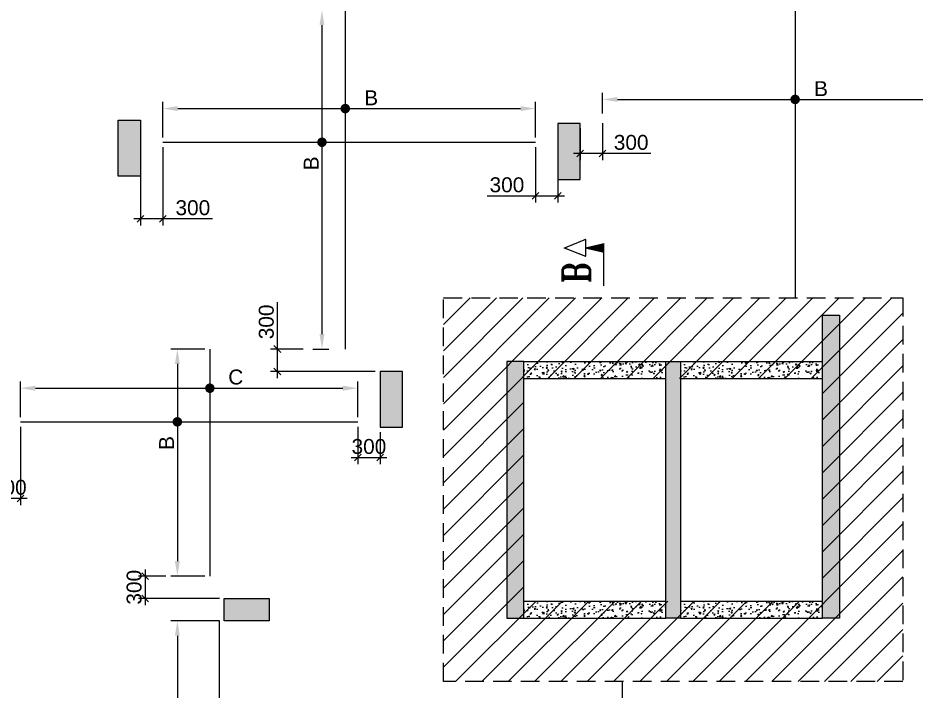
# Model space of a CAD drawing. Header units: millimetres. Extents: x 1123469 to 1752051, y -126924 to 196924.
# Drawn here: x 1570991 to 1583040, y 136712 to 145739 of the extents above; entities that cross this region are included whole.
import ezdxf

# ---------------------------------------------------------------- set-up
doc = ezdxf.new("R2010")
doc.units = ezdxf.units.MM
doc.header["$LTSCALE"] = 500
doc.header["$MEASUREMENT"] = 0
doc.header["$PDMODE"] = 34
doc.linetypes.add('CONTINOUS', pattern=[0])
doc.linetypes.add('DASHED2', pattern=[0.375, 0.25, -0.125])
doc.layers.get('Defpoints').update_dxf_attribs({"lineweight": 0})
for name, color, linetype in [('3BEAM NO', 6, 'Continuous'), ('COL. DIM', 3, 'Continuous'), ('r.c.c. wall', 4, 'Continuous'), ('reinf.', 4, 'Continuous'), ('TEXT-20', 3, 'Continuous'), ('TOWER AREA COLUMN.', 6, 'Continuous')]:
    doc.layers.add(name, color=color, linetype=linetype)
for name, color, linetype, lineweight in [('CUT OUT', 1, 'Continuous', 13), ('dim-M', 1, 'Continuous', 15), ('FOOTING', 1, 'Continuous', 15), ('HATCH', 1, 'Continuous', 5), ('TOWER COL HATCH', 253, 'Continuous', 20)]:
    doc.layers.add(name, color=color, linetype=linetype, lineweight=lineweight)
doc.styles.add('3mm', font='arial.ttf')
doc.styles.add('RT', font='romant.shx', dxfattribs={"height": 8})
doc.dimstyles.new('PARAMVEER', dxfattribs={"dimtxt": 200, "dimasz": 100, "dimexe": 0, "dimexo": 25, "dimgap": 10, "dimtad": 1, "dimdec": 0, "dimrnd": 5, "dimzin": 0, "dimdsep": 46, "dimtxsty": '3mm', "dimblk": 'OBLIQUE', "dimcen": 0.09, "dimdle": 75, "dimclrd": 1, "dimclre": 1, "dimclrt": 3, "dimadec": 0, "dimazin": 0, "dimtfac": 1, "dimtdec": 0, "dimtmove": 1, "dimatfit": 3, "dimfxl": 100, "dimtolj": 1, "dimtzin": 0, "dimlwd": 18, "dimlwe": 5, "dimarcsym": 0})

# ---------------------------------------------------------------- blocks, each defined once
blk = doc.blocks.new('3tgra')
at = {"layer": 'TOWER COL HATCH'}
h = blk.add_hatch(color=253, dxfattribs=at)
h.dxf.hatch_style = 1
h.paths.add_polyline_path([(1374495.631025441, 80596.89666208334), (1374195.631025441, 80596.89666208334), (1374195.631025441, 81346.89666208334), (1374495.631025441, 81346.89666208334)])
h = blk.add_hatch(color=253, dxfattribs=at)
h.dxf.hatch_style = 1
h.paths.add_polyline_path([(1380095.624769447, 80551.73729155067), (1380395.624769447, 80551.73729155067), (1380395.624769447, 81301.73729155067), (1380095.624769447, 81301.73729155067)])
h = blk.add_hatch(color=253, dxfattribs=at)
h.dxf.hatch_style = 1
h.paths.add_polyline_path([(1383875.630595695, 78731.73729202384), (1383875.630595695, 74666.55515519361), (1383645.630595695, 74666.55515519361), (1383645.630595695, 77881.73729155073), (1383645.630595695, 78111.73729155073), (1383645.630595695, 78731.73729202384)])
h = blk.add_hatch(color=253, dxfattribs=at)
h.dxf.hatch_style = 1
h.paths.add_polyline_path([(1379640.630750942, 78111.73729155073), (1379410.630750942, 78111.73729155073), (1379410.630750942, 74666.55515519361), (1379640.630750942, 74666.55515519361), (1379640.630750942, 77881.73729155073)])
h = blk.add_hatch(color=253, dxfattribs=at)
h.dxf.hatch_style = 1
h.paths.add_polyline_path([(1381543.130749644, 78111.73729155073), (1381743.130749644, 78111.73729155073), (1381743.130749644, 77881.73729155073), (1381743.130749644, 74666.55515519361), (1381543.130749644, 74666.55515519361), (1381543.130749644, 77881.73729155073)])
h = blk.add_hatch(color=253, dxfattribs=at)
h.dxf.hatch_style = 1
h.paths.add_polyline_path([(1377710.631017101, 77226.89675944098), (1378010.631017101, 77226.89675944098), (1378010.631017101, 77976.89675944098), (1377710.631017101, 77976.89675944098)])
h = blk.add_hatch(color=253, dxfattribs=at)
h.dxf.hatch_style = 1
h.paths.add_polyline_path([(1375620.320550245, 74631.8028312315), (1375620.320550245, 74931.8028312315), (1376220.320550245, 74931.8028312315), (1376220.320550245, 74631.8028312315)])
at = {"layer": 'TOWER AREA COLUMN.', "color": 4}
for points in [[(1374495.631025441, 80596.89666208334), (1374195.631025441, 80596.89666208334), (1374195.631025441, 81346.89666208334), (1374495.631025441, 81346.89666208334)], [(1380095.624769447, 80551.73729155067), (1380395.624769447, 80551.73729155067), (1380395.624769447, 81301.73729155067), (1380095.624769447, 81301.73729155067)], [(1377710.631017101, 77226.89675944098), (1378010.631017101, 77226.89675944098), (1378010.631017101, 77976.89675944098), (1377710.631017101, 77976.89675944098)], [(1375620.320550245, 74631.8028312315), (1375620.320550245, 74931.8028312315), (1376220.320550245, 74931.8028312315), (1376220.320550245, 74631.8028312315)]]:
    blk.add_lwpolyline(points, close=True, dxfattribs=at)
for points in [[(1383875.630595695, 78731.73729202384), (1383875.630595695, 74666.55515519361), (1383645.630595695, 74666.55515519361), (1383645.630595695, 77881.73729155073), (1383645.630595695, 77881.73729155073), (1383645.630595695, 78111.73729155073), (1383645.630595695, 78111.73729155073), (1383645.630595695, 78731.73729202384), (1383875.630595695, 78731.73729202384)], [(1379640.630750942, 78111.73729155073), (1379410.630750942, 78111.73729155073), (1379410.630750942, 74666.55515519361), (1379640.630750942, 74666.55515519361), (1379640.630750942, 77881.73729155073), (1379640.630750942, 77881.73729155073), (1379640.630750942, 78111.73729155073)], [(1381543.130749644, 78111.73729155073), (1381743.130749644, 78111.73729155073), (1381743.130749644, 77881.73729155073), (1381743.130749644, 77881.73729155073), (1381743.130749644, 74666.55515519361), (1381543.130749644, 74666.55515519361), (1381543.130749644, 77881.73729155073), (1381543.130749644, 77881.73729155073), (1381543.130749644, 78111.73729155073)]]:
    blk.add_lwpolyline(points, dxfattribs=at)
blk = doc.blocks.new('_Oblique')
at = {"color": 0, "linetype": 'ByBlock', "lineweight": -2}
blk.add_line((-0.5, -0.5), (0.5, 0.5), dxfattribs=at)
blk = doc.blocks.new('*D612')
at = {"layer": 'COL. DIM', "color": 1, "linetype": 'CONTINOUS', "lineweight": 5, "ltscale": 10, "transparency": 16777216}
for p, q in [((1578534.9458494, 144259.2285490473), (1578534.9458494, 143832.3277372914)), ((1578834.9458494, 144328.4931180957), (1578834.9458494, 143832.3277372914))]:
    blk.add_line(p, q, dxfattribs=at)
at = {"layer": 'COL. DIM', "color": 1, "lineweight": 18, "ltscale": 10, "transparency": 16777216}
for p, q in [((1578924.9458494, 143922.3277372914), (1578444.9458494, 143922.3277372914)), ((1579483.698425009, 143922.3277372914), (1578834.9458494, 143922.3277372914))]:
    blk.add_line(p, q, dxfattribs=at)
at = {"layer": 'Defpoints', "color": 0, "ltscale": 10, "transparency": 16777216}
for p in [(1578834.9458494, 144393.4931180957), (1578534.9458494, 144324.2285490473), (1578534.9458494, 143922.3277372914)]:
    blk.add_point(p, dxfattribs=at)
at = {"layer": 'COL. DIM', "color": 1, "lineweight": 18, "ltscale": 10, "transparency": 16777216, "xscale": 90, "yscale": 90, "zscale": 90, "rotation": 180}
blk.add_blockref('_Oblique', (1578534.9458494, 143922.3277372914), dxfattribs=at)
at = {"layer": 'COL. DIM', "color": 1, "lineweight": 18, "ltscale": 10, "transparency": 16777216, "xscale": 90, "yscale": 90, "zscale": 90}
blk.add_blockref('_Oblique', (1578834.9458494, 143922.3277372914), dxfattribs=at)
at = {"layer": 'COL. DIM', "color": 3, "ltscale": 10, "transparency": 16777216, "insert": (1579218.166364981, 144069.5105476597), "char_height": 200, "attachment_point": 5, "style": '3mm'}
blk.add_mtext('\\A1;300', dxfattribs=at)
blk = doc.blocks.new('*D615')
at = {"layer": 'COL. DIM', "color": 1, "linetype": 'CONTINOUS', "lineweight": 5, "ltscale": 10, "transparency": 16777216}
for p, q in [((1572934.952105394, 144007.6434281431), (1572934.952105394, 142956.2473880569)), ((1572634.952105394, 143690.3110296032), (1572634.952105394, 142956.2473880569))]:
    blk.add_line(p, q, dxfattribs=at)
at = {"layer": 'COL. DIM', "color": 1, "lineweight": 18, "ltscale": 10, "transparency": 16777216}
for p, q in [((1573024.952105394, 143046.2473880569), (1572544.952105394, 143046.2473880569)), ((1573603.281912768, 143046.2473880569), (1572934.952105394, 143046.2473880569))]:
    blk.add_line(p, q, dxfattribs=at)
at = {"layer": 'Defpoints', "color": 0, "ltscale": 10, "transparency": 16777216}
for p in [(1572934.952105394, 144072.6434281431), (1572634.952105394, 143755.3110296032), (1572634.952105394, 143046.2473880569)]:
    blk.add_point(p, dxfattribs=at)
at = {"layer": 'COL. DIM', "color": 1, "lineweight": 18, "ltscale": 10, "transparency": 16777216, "xscale": 90, "yscale": 90, "zscale": 90, "rotation": 180}
blk.add_blockref('_Oblique', (1572634.952105394, 143046.2473880569), dxfattribs=at)
at = {"layer": 'COL. DIM', "color": 1, "lineweight": 18, "ltscale": 10, "transparency": 16777216, "xscale": 90, "yscale": 90, "zscale": 90}
blk.add_blockref('_Oblique', (1572934.952105394, 143046.2473880569), dxfattribs=at)
at = {"layer": 'COL. DIM', "color": 3, "ltscale": 10, "transparency": 16777216, "insert": (1573337.74985274, 143193.4301984252), "char_height": 200, "attachment_point": 5, "style": '3mm'}
blk.add_mtext('\\A1;300', dxfattribs=at)
blk = doc.blocks.new('*D616')
at = {"layer": 'COL. DIM', "color": 1, "linetype": 'CONTINOUS', "lineweight": 5, "ltscale": 10, "transparency": 16777216}
for p, q in [((1575317.555816213, 145844.387919084), (1574980.159528416, 145844.387919084)), ((1574948.799549791, 141299.3880169376), (1575160.159528416, 141299.3880169376))]:
    blk.add_line(p, q, dxfattribs=at)
at = {"layer": 'COL. DIM', "color": 1, "lineweight": 18, "ltscale": 10, "transparency": 16777216}
blk.add_line((1575070.159528416, 145644.387919084), (1575070.159528416, 141499.3880169376), dxfattribs=at)
at = {"layer": 'COL. DIM', "color": 1, "ltscale": 10, "transparency": 16777216}
for points in [[(1575036.826195082, 145644.387919084), (1575103.492861749, 145644.387919084), (1575070.159528416, 145844.387919084)], [(1575036.826195082, 141499.3880169376), (1575103.492861749, 141499.3880169376), (1575070.159528416, 141299.3880169376)]]:
    blk.add_solid(points, dxfattribs=at)
at = {"layer": 'Defpoints', "color": 0, "ltscale": 10, "transparency": 16777216}
for p in [(1575382.555816213, 145844.387919084), (1574883.799549791, 141299.3880169376), (1575070.159528416, 141299.3880169376)]:
    blk.add_point(p, dxfattribs=at)
at = {"layer": 'COL. DIM', "color": 3, "ltscale": 10, "transparency": 16777216, "insert": (1574925.159528393, 143789.7900742958), "char_height": 200, "attachment_point": 5, "rotation": 90, "style": '3mm'}
blk.add_mtext('\\A1;B', dxfattribs=at)
blk = doc.blocks.new('*D614')
at = {"layer": 'COL. DIM', "color": 1, "linetype": 'CONTINOUS', "lineweight": 5, "ltscale": 10, "transparency": 16777216}
for p, q in [((1577934.9458494, 144007.6434281431), (1577934.9458494, 143263.4102178473)), ((1578234.9458494, 143690.3110296032), (1578234.9458494, 143263.4102178473))]:
    blk.add_line(p, q, dxfattribs=at)
at = {"layer": 'COL. DIM', "color": 1, "lineweight": 18, "ltscale": 10, "transparency": 16777216}
for p, q in [((1577286.037379011, 143353.4102178473), (1577934.9458494, 143353.4102178473)), ((1577844.9458494, 143353.4102178473), (1578324.9458494, 143353.4102178473))]:
    blk.add_line(p, q, dxfattribs=at)
at = {"layer": 'Defpoints', "color": 0, "ltscale": 10, "transparency": 16777216}
for p in [(1577934.9458494, 144072.6434281431), (1578234.9458494, 143755.3110296032), (1578234.9458494, 143353.4102178473)]:
    blk.add_point(p, dxfattribs=at)
at = {"layer": 'COL. DIM', "color": 1, "lineweight": 18, "ltscale": 10, "transparency": 16777216, "xscale": 90, "yscale": 90, "zscale": 90, "rotation": 180}
blk.add_blockref('_Oblique', (1577934.9458494, 143353.4102178473), dxfattribs=at)
at = {"layer": 'COL. DIM', "color": 1, "lineweight": 18, "ltscale": 10, "transparency": 16777216, "xscale": 90, "yscale": 90, "zscale": 90}
blk.add_blockref('_Oblique', (1578234.9458494, 143353.4102178473), dxfattribs=at)
at = {"layer": 'COL. DIM', "color": 3, "ltscale": 10, "transparency": 16777216, "insert": (1577551.569439039, 143500.5930282156), "char_height": 200, "attachment_point": 5, "style": '3mm'}
blk.add_mtext('\\A1;300', dxfattribs=at)
blk = doc.blocks.new('*D617')
at = {"layer": 'COL. DIM', "color": 1, "lineweight": 18, "ltscale": 10, "transparency": 16777216}
for p, q in [((1574470.960775661, 141928.6532918488), (1574470.960775661, 141299.3880169376)), ((1574470.960775661, 141389.3880169376), (1574470.960775661, 140909.3880169377))]:
    blk.add_line(p, q, dxfattribs=at)
at = {"layer": 'COL. DIM', "color": 1, "linetype": 'CONTINOUS', "lineweight": 5, "ltscale": 10, "transparency": 16777216}
for p, q in [((1574818.799549791, 141299.3880169376), (1574380.960775661, 141299.3880169376)), ((1575784.952097055, 140999.3880169377), (1574380.960775661, 140999.3880169377))]:
    blk.add_line(p, q, dxfattribs=at)
at = {"layer": 'Defpoints', "color": 0, "ltscale": 10, "transparency": 16777216}
for p in [(1574883.799549791, 141299.3880169376), (1574470.960775661, 140999.3880169377), (1575849.952097055, 140999.3880169377)]:
    blk.add_point(p, dxfattribs=at)
at = {"layer": 'COL. DIM', "color": 1, "lineweight": 18, "ltscale": 10, "transparency": 16777216, "xscale": 90, "yscale": 90, "zscale": 90}
for p, rotation in [((1574470.960775661, 141299.3880169376), 90), ((1574470.960775661, 140999.3880169377), 270)]:
    blk.add_blockref('_Oblique', p, dxfattribs=dict(at, rotation=rotation))
at = {"layer": 'COL. DIM', "color": 3, "ltscale": 10, "transparency": 16777216, "insert": (1574323.777965292, 141663.121231821), "char_height": 200, "attachment_point": 5, "rotation": 90, "style": '3mm'}
blk.add_mtext('\\A1;300', dxfattribs=at)
blk = doc.blocks.new('*D628')
at = {"layer": 'COL. DIM', "color": 1, "linetype": 'CONTINOUS', "lineweight": 5, "ltscale": 10, "transparency": 16777216}
for p, q in [((1571024.870711222, 140257.6433268342), (1571024.870711222, 139206.247286748)), ((1570724.870711222, 139940.3109282943), (1570724.870711222, 139206.247286748))]:
    blk.add_line(p, q, dxfattribs=at)
at = {"layer": 'COL. DIM', "color": 1, "lineweight": 18, "ltscale": 10, "transparency": 16777216}
blk.add_line((1571114.870711222, 139296.247286748), (1570634.870711222, 139296.247286748), dxfattribs=at)
at = {"layer": 'Defpoints', "color": 0, "ltscale": 10, "transparency": 16777216}
for p in [(1571024.870711222, 140322.6433268342), (1570724.870711222, 140005.3109282943), (1570724.870711222, 139296.247286748)]:
    blk.add_point(p, dxfattribs=at)
at = {"layer": 'COL. DIM', "color": 1, "lineweight": 18, "ltscale": 10, "transparency": 16777216, "xscale": 90, "yscale": 90, "zscale": 90, "rotation": 180}
blk.add_blockref('_Oblique', (1570724.870711222, 139296.247286748), dxfattribs=at)
at = {"layer": 'COL. DIM', "color": 1, "lineweight": 18, "ltscale": 10, "transparency": 16777216, "xscale": 90, "yscale": 90, "zscale": 90}
blk.add_blockref('_Oblique', (1571024.870711222, 139296.247286748), dxfattribs=at)
at = {"layer": 'COL. DIM', "color": 3, "ltscale": 10, "transparency": 16777216, "insert": (1570874.870711222, 139443.4300971163), "char_height": 200, "attachment_point": 5, "style": '3mm'}
blk.add_mtext('\\A1;300', dxfattribs=at)
blk = doc.blocks.new('*D629')
at = {"layer": 'COL. DIM', "color": 1, "linetype": 'CONTINOUS', "lineweight": 5, "ltscale": 10, "transparency": 16777216}
for p, q in [((1573500.617359807, 141299.3880169375), (1573040.078134247, 141299.3880169375)), ((1573500.617359807, 138254.2940887282), (1573040.078134247, 138254.2940887282))]:
    blk.add_line(p, q, dxfattribs=at)
at = {"layer": 'COL. DIM', "color": 1, "lineweight": 18, "ltscale": 10, "transparency": 16777216}
blk.add_line((1573130.078134247, 141099.3880169375), (1573130.078134247, 138454.2940887282), dxfattribs=at)
at = {"layer": 'COL. DIM', "color": 1, "ltscale": 10, "transparency": 16777216}
for points in [[(1573096.744800913, 141099.3880169375), (1573163.41146758, 141099.3880169375), (1573130.078134247, 141299.3880169375)], [(1573096.744800913, 138454.2940887282), (1573163.41146758, 138454.2940887282), (1573130.078134247, 138254.2940887282)]]:
    blk.add_solid(points, dxfattribs=at)
at = {"layer": 'Defpoints', "color": 0, "ltscale": 10, "transparency": 16777216}
for p in [(1573565.617359807, 141299.3880169375), (1573130.078134247, 138254.2940887282), (1573565.617359807, 138254.2940887282)]:
    blk.add_point(p, dxfattribs=at)
at = {"layer": 'COL. DIM', "color": 3, "ltscale": 10, "transparency": 16777216, "insert": (1572985.078134221, 140039.7899729869), "char_height": 200, "attachment_point": 5, "rotation": 90, "style": '3mm'}
blk.add_mtext('\\A1;B', dxfattribs=at)
blk = doc.blocks.new('*D630')
at = {"layer": 'COL. DIM', "color": 1, "linetype": 'CONTINOUS', "lineweight": 5, "ltscale": 10, "transparency": 16777216}
for p, q in [((1575549.952097054, 140257.6433268342), (1575549.952097054, 139753.9634099688)), ((1575849.952097054, 140184.3880169376), (1575849.952097054, 139753.9634099688))]:
    blk.add_line(p, q, dxfattribs=at)
at = {"layer": 'COL. DIM', "color": 1, "lineweight": 18, "ltscale": 10, "transparency": 16777216}
blk.add_line((1575459.952097054, 139843.9634099688), (1575939.952097054, 139843.9634099688), dxfattribs=at)
at = {"layer": 'Defpoints', "color": 0, "ltscale": 10, "transparency": 16777216}
for p in [(1575549.952097054, 140322.6433268342), (1575849.952097054, 140249.3880169376), (1575849.952097054, 139843.9634099688)]:
    blk.add_point(p, dxfattribs=at)
at = {"layer": 'COL. DIM', "color": 1, "lineweight": 18, "ltscale": 10, "transparency": 16777216, "xscale": 90, "yscale": 90, "zscale": 90, "rotation": 180}
blk.add_blockref('_Oblique', (1575549.952097054, 139843.9634099688), dxfattribs=at)
at = {"layer": 'COL. DIM', "color": 1, "lineweight": 18, "ltscale": 10, "transparency": 16777216, "xscale": 90, "yscale": 90, "zscale": 90}
blk.add_blockref('_Oblique', (1575849.952097054, 139843.9634099688), dxfattribs=at)
at = {"layer": 'COL. DIM', "color": 3, "ltscale": 10, "transparency": 16777216, "insert": (1575699.952097054, 139991.1462203372), "char_height": 200, "attachment_point": 5, "style": '3mm'}
blk.add_mtext('\\A1;300', dxfattribs=at)
blk = doc.blocks.new('*D631')
at = {"layer": 'COL. DIM', "color": 1, "lineweight": 18, "ltscale": 10, "transparency": 16777216}
blk.add_line((1572697.606895014, 138344.2940887283), (1572697.606895014, 137864.2940887282), dxfattribs=at)
at = {"layer": 'COL. DIM', "color": 1, "linetype": 'CONTINOUS', "lineweight": 5, "ltscale": 10, "transparency": 16777216}
for p, q in [((1572975.078134243, 138254.2940887283), (1572607.606895014, 138254.2940887283)), ((1573694.641630199, 137954.2940887282), (1572607.606895014, 137954.2940887282))]:
    blk.add_line(p, q, dxfattribs=at)
at = {"layer": 'Defpoints', "color": 0, "ltscale": 10, "transparency": 16777216}
for p in [(1573040.078134243, 138254.2940887283), (1572697.606895014, 137954.2940887282), (1573759.641630199, 137954.2940887282)]:
    blk.add_point(p, dxfattribs=at)
at = {"layer": 'COL. DIM', "color": 1, "lineweight": 18, "ltscale": 10, "transparency": 16777216, "xscale": 90, "yscale": 90, "zscale": 90}
for p, rotation in [((1572697.606895014, 138254.2940887283), 90), ((1572697.606895014, 137954.2940887282), 270)]:
    blk.add_blockref('_Oblique', p, dxfattribs=dict(at, rotation=rotation))
at = {"layer": 'COL. DIM', "color": 3, "ltscale": 10, "transparency": 16777216, "insert": (1572550.424084643, 138104.2940887282), "char_height": 200, "attachment_point": 5, "rotation": 90, "style": '3mm'}
blk.add_mtext('\\A1;300', dxfattribs=at)
blk = doc.blocks.new('*D643')
at = {"layer": 'COL. DIM', "color": 1, "linetype": 'CONTINOUS', "lineweight": 5, "ltscale": 10, "transparency": 16777216}
for p, q in [((1573694.641630199, 137654.2940887282), (1573040.078134181, 137654.2940887282)), ((1574601.572656839, 133739.2510732774), (1573040.078134181, 133739.2510732774))]:
    blk.add_line(p, q, dxfattribs=at)
at = {"layer": 'COL. DIM', "color": 1, "lineweight": 18, "ltscale": 10, "transparency": 16777216}
blk.add_line((1573130.078134181, 137454.2940887282), (1573130.078134181, 133939.2510732774), dxfattribs=at)
at = {"layer": 'COL. DIM', "color": 1, "ltscale": 10, "transparency": 16777216}
for points in [[(1573096.744800847, 137454.2940887282), (1573163.411467514, 137454.2940887282), (1573130.078134181, 137654.2940887282)], [(1573096.744800847, 133939.2510732774), (1573163.411467514, 133939.2510732774), (1573130.078134181, 133739.2510732774)]]:
    blk.add_solid(points, dxfattribs=at)
at = {"layer": 'Defpoints', "color": 0, "ltscale": 10, "transparency": 16777216}
for p in [(1573759.641630199, 137654.2940887282), (1573130.078134181, 133739.2510732774), (1574666.572656839, 133739.2510732774)]:
    blk.add_point(p, dxfattribs=at)
at = {"layer": 'COL. DIM', "color": 3, "ltscale": 10, "transparency": 16777216, "insert": (1572985.078134154, 135398.7302032021), "char_height": 200, "attachment_point": 5, "rotation": 90, "style": '3mm'}
blk.add_mtext('\\A1;B', dxfattribs=at)
blk = doc.blocks.new('*D670')
at = {"layer": 'COL. DIM', "color": 1, "linetype": 'CONTINOUS', "lineweight": 5, "ltscale": 10, "transparency": 16777216}
for p, q in [((1578834.9458494, 144458.4931180957), (1578834.9458494, 144736.5344760313)), ((1583864.952104758, 144458.4931180957), (1583864.952104758, 144736.5344760313))]:
    blk.add_line(p, q, dxfattribs=at)
at = {"layer": 'COL. DIM', "color": 1, "lineweight": 18, "ltscale": 10, "transparency": 16777216}
blk.add_line((1579034.9458494, 144646.5344760313), (1583664.952104758, 144646.5344760313), dxfattribs=at)
at = {"layer": 'COL. DIM', "color": 1, "ltscale": 10, "transparency": 16777216}
for points in [[(1579034.9458494, 144679.8678093646), (1579034.9458494, 144613.2011426979), (1578834.9458494, 144646.5344760313)], [(1583664.952104758, 144679.8678093646), (1583664.952104758, 144613.2011426979), (1583864.952104758, 144646.5344760313)]]:
    blk.add_solid(points, dxfattribs=at)
at = {"layer": 'Defpoints', "color": 0, "ltscale": 10, "transparency": 16777216}
for p in [(1583864.952104758, 144646.5344760313), (1578834.9458494, 144393.4931180957), (1583864.952104758, 144393.4931180957)]:
    blk.add_point(p, dxfattribs=at)
at = {"layer": 'COL. DIM', "color": 3, "ltscale": 10, "transparency": 16777216, "insert": (1581765.795017369, 144791.5344760313), "char_height": 200, "width": 21.47949955365168, "attachment_point": 5, "style": '3mm'}
blk.add_mtext('\\A1;B', dxfattribs=at)
blk = doc.blocks.new('*D671')
at = {"layer": 'COL. DIM', "color": 1, "linetype": 'CONTINOUS', "lineweight": 5, "ltscale": 10, "transparency": 16777216}
for p, q in [((1572934.952105394, 144137.6434281431), (1572934.952105394, 144613.9679992149)), ((1577934.9458494, 144137.6434281431), (1577934.9458494, 144613.9679992149))]:
    blk.add_line(p, q, dxfattribs=at)
at = {"layer": 'COL. DIM', "color": 1, "lineweight": 18, "ltscale": 10, "transparency": 16777216}
blk.add_line((1573134.952105394, 144523.9679992149), (1577734.9458494, 144523.9679992149), dxfattribs=at)
at = {"layer": 'COL. DIM', "color": 1, "ltscale": 10, "transparency": 16777216}
for points in [[(1573134.952105394, 144557.3013325483), (1573134.952105394, 144490.6346658816), (1572934.952105394, 144523.9679992149)], [(1577734.9458494, 144557.3013325483), (1577734.9458494, 144490.6346658816), (1577934.9458494, 144523.9679992149)]]:
    blk.add_solid(points, dxfattribs=at)
at = {"layer": 'Defpoints', "color": 0, "ltscale": 10, "transparency": 16777216}
for p in [(1577934.9458494, 144523.9679992149), (1572934.952105394, 144072.6434281431), (1577934.9458494, 144072.6434281431)]:
    blk.add_point(p, dxfattribs=at)
at = {"layer": 'COL. DIM', "color": 3, "ltscale": 10, "transparency": 16777216, "insert": (1575730.749660544, 144668.9679992149), "char_height": 200, "width": 21.47949955365168, "attachment_point": 5, "style": '3mm'}
blk.add_mtext('\\A1;B', dxfattribs=at)
blk = doc.blocks.new('*D672')
at = {"layer": 'COL. DIM', "color": 1, "linetype": 'CONTINOUS', "lineweight": 5, "ltscale": 10, "transparency": 16777216}
for p, q in [((1571024.870711222, 140387.6433268342), (1571024.870711222, 140863.967897906)), ((1575549.952097054, 140387.6433268342), (1575549.952097054, 140863.967897906))]:
    blk.add_line(p, q, dxfattribs=at)
at = {"layer": 'COL. DIM', "color": 1, "lineweight": 18, "ltscale": 10, "transparency": 16777216}
blk.add_line((1571224.870711222, 140773.967897906), (1575349.952097054, 140773.967897906), dxfattribs=at)
at = {"layer": 'COL. DIM', "color": 1, "ltscale": 10, "transparency": 16777216}
for points in [[(1571224.870711222, 140807.3012312394), (1571224.870711222, 140740.6345645727), (1571024.870711222, 140773.967897906)], [(1575349.952097054, 140807.3012312394), (1575349.952097054, 140740.6345645727), (1575549.952097054, 140773.967897906)]]:
    blk.add_solid(points, dxfattribs=at)
at = {"layer": 'Defpoints', "color": 0, "ltscale": 10, "transparency": 16777216}
for p in [(1575549.952097054, 140773.967897906), (1571024.870711222, 140322.6433268342), (1575549.952097054, 140322.6433268342)]:
    blk.add_point(p, dxfattribs=at)
at = {"layer": 'COL. DIM', "color": 3, "ltscale": 10, "transparency": 16777216, "insert": (1573913.811204139, 140922.3785391066), "char_height": 200, "width": 21.47949955365168, "attachment_point": 5, "style": '3mm'}
blk.add_mtext('\\A1;C', dxfattribs=at)

msp = doc.modelspace()

# ---------------------------------------------------------------- hatches: boundary and pattern name
at = {"layer": 'HATCH', "ltscale": 10}
h = msp.add_hatch(dxfattribs=at)
h.set_pattern_fill('ANSI31', color=251, scale=2000)
h.set_pattern_definition([(45, (0, 0), (-176.7766952966369, 176.7766952966369), [])])
h.paths.add_polyline_path([(1577779.951830894, 140904.2285490473), (1581784.951675648, 140904.2285490473), (1581784.951675648, 137919.0464126903), (1577779.951830894, 137919.0464126903)])
h.paths.add_polyline_path([(1576699.951830894, 141984.2285490474), (1582864.951675648, 141984.2285490474), (1582864.951675648, 136839.0464126903), (1576699.951830894, 136839.0464126903)])
at = {"layer": 'r.c.c. wall', "ltscale": 10}
h = msp.add_hatch(dxfattribs=at)
h.set_pattern_fill('AR-CONC', color=1, scale=25)
h.set_pattern_definition([(49.99999999999999, (-3712328.774714475, -4159489.490215819), (179.3150456501884, -15.68803374564878), [18.75, -206.25]), (355, (-3712328.774714475, -4159489.490215819), (-34.68783340325, 188.048033425003), [15, -165]), (100.45144446, (-3712313.831794225, -4159490.797551819), (144.627211681778, 172.3599977421574), [15.93504799999998, -175.2855279999997]), (46.18420000000001, (-3712328.774714475, -4159439.490215819), (266.8103326678931, -41.37982019826914), [28.125, -309.375]), (96.63563549, (-3712306.540528225, -4159442.938542569), (233.6654864185571, 243.5296501936376), [23.9025855, -262.92844]), (351.1841639899999, (-3712328.774714475, -4159439.490215819), (233.6654862636933, 243.5296500674975), [22.5, -247.50000025]), (21, (-3712303.774714475, -4159451.990215819), (149.2267630296154, -100.6547226663347), [18.75, -206.25]), (326.0000000000001, (-3712303.774714475, -4159451.990215819), (60.82883298039543, 181.2875112617133), [15, -165]), (71.45144474, (-3712291.339150975, -4159460.378109319), (210.0555941824928, 80.63278820158845), [15.9350475, -175.285528]), (37.50000000000001, (-3712328.774714475, -4159489.490215819), (3.039963829322667, 83.22346345782788), [0, -163, 0, -167.5, 0, -165.625]), (7.499999999999999, (-3712328.774714475, -4159489.490215819), (65.76738436053715, 98.60292797059006), [0, -95.5, 0, -159.25, 0, -63.125]), (327.5, (-3712384.524714475, -4159489.490215819), (133.4556090431022, -5.638717933594939), [0, -62.5, 0, -195, 0, -258.75]), (317.5, (-3712409.524714475, -4159489.490215819), (145.7965423355966, 25.02624558307943), [0, -81.25, 0, -129.5, 0, -183.75])])
h.paths.add_polyline_path([(1579680.103349487, 141134.2649386935), (1577779.951830894, 141134.2285483917), (1577779.951830894, 140904.2285483917), (1579680.103349487, 140904.1995950565)])
h = msp.add_hatch(dxfattribs=at)
h.set_pattern_fill('AR-CONC', color=1, scale=25)
h.set_pattern_definition([(49.99999999999999, (-3710226.274715773, -4159489.490215819), (179.3150456501884, -15.68803374564878), [18.75, -206.25]), (355, (-3710226.274715773, -4159489.490215819), (-34.68783340325, 188.048033425003), [15, -165]), (100.45144446, (-3710211.331795523, -4159490.797551819), (144.627211681778, 172.3599977421574), [15.93504799999998, -175.2855279999996]), (46.18420000000001, (-3710226.274715773, -4159439.490215819), (266.8103326678931, -41.37982019826914), [28.125, -309.375]), (96.63563549, (-3710204.040529523, -4159442.938542569), (233.6654864185571, 243.5296501936376), [23.9025855, -262.92844]), (351.1841639899999, (-3710226.274715773, -4159439.490215819), (233.6654862636933, 243.5296500674975), [22.5, -247.50000025]), (21, (-3710201.274715773, -4159451.990215819), (149.2267630296154, -100.6547226663347), [18.75, -206.25]), (326.0000000000001, (-3710201.274715773, -4159451.990215819), (60.82883298039543, 181.2875112617133), [15, -165]), (71.45144474, (-3710188.839152273, -4159460.378109319), (210.0555941824928, 80.63278820158845), [15.9350475, -175.285528]), (37.50000000000001, (-3710226.274715773, -4159489.490215819), (3.039963829322667, 83.22346345782788), [0, -163, 0, -167.5, 0, -165.625]), (7.499999999999999, (-3710226.274715773, -4159489.490215819), (65.76738436053715, 98.60292797059006), [0, -95.5, 0, -159.25, 0, -63.125]), (327.5, (-3710282.024715773, -4159489.490215819), (133.4556090431022, -5.638717933594939), [0, -62.5, 0, -195, 0, -258.75]), (317.5, (-3710307.024715773, -4159489.490215819), (145.7965423355966, 25.02624558307943), [0, -81.25, 0, -129.5, 0, -183.75])])
h.paths.add_polyline_path([(1581782.603348189, 141134.2649386935), (1579882.451829596, 141134.2285483917), (1579882.451829596, 140904.2285483917), (1581782.603348189, 140904.1995950565)])
h = msp.add_hatch(dxfattribs=at)
h.set_pattern_fill('AR-CONC', color=1, scale=25)
h.set_pattern_definition([(49.99999999999999, (-3712328.774714475, -4162704.672352177), (179.3150456501884, -15.68803374564878), [18.75, -206.25]), (355, (-3712328.774714475, -4162704.672352177), (-34.68783340325, 188.048033425003), [15, -165]), (100.45144446, (-3712313.831794225, -4162705.979688176), (144.627211681778, 172.3599977421574), [15.93504799999998, -175.2855279999996]), (46.18420000000001, (-3712328.774714475, -4162654.672352177), (266.8103326678931, -41.37982019826914), [28.125, -309.375]), (96.63563549, (-3712306.540528225, -4162658.120678926), (233.6654864185571, 243.5296501936376), [23.9025855, -262.92844]), (351.1841639899999, (-3712328.774714475, -4162654.672352177), (233.6654862636933, 243.5296500674975), [22.5, -247.50000025]), (21, (-3712303.774714475, -4162667.172352177), (149.2267630296154, -100.6547226663347), [18.75, -206.25]), (326.0000000000001, (-3712303.774714475, -4162667.172352177), (60.82883298039543, 181.2875112617133), [15, -165]), (71.45144474, (-3712291.339150975, -4162675.560245676), (210.0555941824928, 80.63278820158845), [15.9350475, -175.285528]), (37.50000000000001, (-3712328.774714475, -4162704.672352177), (3.039963829322667, 83.22346345782788), [0, -163, 0, -167.5, 0, -165.625]), (7.499999999999999, (-3712328.774714475, -4162704.672352177), (65.76738436053715, 98.60292797059006), [0, -95.5, 0, -159.25, 0, -63.125]), (327.5, (-3712384.524714475, -4162704.672352177), (133.4556090431022, -5.638717933594939), [0, -62.5, 0, -195, 0, -258.75]), (317.5, (-3712409.524714475, -4162704.672352177), (145.7965423355966, 25.02624558307943), [0, -81.25, 0, -129.5, 0, -183.75])])
h.paths.add_polyline_path([(1579680.103349487, 137919.0828023364), (1577779.951830894, 137919.0464120346), (1577779.951830894, 137689.0464120346), (1579680.103349487, 137689.0174586994)])
h = msp.add_hatch(dxfattribs=at)
h.set_pattern_fill('AR-CONC', color=1, scale=25)
h.set_pattern_definition([(49.99999999999999, (-3710226.274715773, -4162704.672352177), (179.3150456501884, -15.68803374564878), [18.75, -206.25]), (355, (-3710226.274715773, -4162704.672352177), (-34.68783340325, 188.048033425003), [15, -165]), (100.45144446, (-3710211.331795523, -4162705.979688176), (144.627211681778, 172.3599977421574), [15.93504799999997, -175.2855279999996]), (46.18420000000001, (-3710226.274715773, -4162654.672352177), (266.8103326678931, -41.37982019826914), [28.125, -309.375]), (96.63563549, (-3710204.040529523, -4162658.120678926), (233.6654864185571, 243.5296501936376), [23.9025855, -262.92844]), (351.1841639899999, (-3710226.274715773, -4162654.672352177), (233.6654862636933, 243.5296500674975), [22.5, -247.50000025]), (21, (-3710201.274715773, -4162667.172352177), (149.2267630296154, -100.6547226663347), [18.75, -206.25]), (326.0000000000001, (-3710201.274715773, -4162667.172352177), (60.82883298039543, 181.2875112617133), [15, -165]), (71.45144474, (-3710188.839152273, -4162675.560245676), (210.0555941824928, 80.63278820158845), [15.9350475, -175.285528]), (37.50000000000001, (-3710226.274715773, -4162704.672352177), (3.039963829322667, 83.22346345782788), [0, -163, 0, -167.5, 0, -165.625]), (7.499999999999999, (-3710226.274715773, -4162704.672352177), (65.76738436053715, 98.60292797059006), [0, -95.5, 0, -159.25, 0, -63.125]), (327.5, (-3710282.024715773, -4162704.672352177), (133.4556090431022, -5.638717933594939), [0, -62.5, 0, -195, 0, -258.75]), (317.5, (-3710307.024715773, -4162704.672352177), (145.7965423355966, 25.02624558307943), [0, -81.25, 0, -129.5, 0, -183.75])])
h.paths.add_polyline_path([(1581782.603348189, 137919.0828023364), (1579882.451829596, 137919.0464120346), (1579882.451829596, 137689.0464120346), (1581782.603348189, 137689.0174586994)])

# ---------------------------------------------------------------- linework, layer by layer
at = {"layer": '3BEAM NO', "color": 4}
msp.add_line((1578606.372327306, 142769.8962102563, -7.851765953677085e-07), (1578606.372327306, 142542.5437439962, -7.843609217412887e-07), dxfattribs=at)
at = {"layer": '3BEAM NO', "color": 4, "extrusion": (-3.227238060428332e-09, -4.963612873298862e-18, 1), "const_width": 15.97339125}
for points, elevation in [([(1578606.372327301, 142769.8962102497), (1578606.372327301, 142542.5437439897), (1578324.124440777, 142654.041987072), (1578606.372327301, 142769.8962102497)], -0.005095323744523653), ([(1578606.372327304, 142654.0419871213), (1578848.796036009, 142654.0419871167), (1578848.79603601, 142143.5267560754)], -0.005095320926934406)]:
    msp.add_lwpolyline(points, dxfattribs=dict(at, elevation=elevation))
at = {"layer": 'dim-M', "color": 4, "ltscale": 10, "const_width": 63.75}
for points in [[(1581386.476896682, 144646.5344760313, 1), (1581450.226896682, 144646.5344760313, 1)], [(1575350.680816211, 144523.9679992149, 1), (1575414.430816211, 144523.9679992149, 1)], [(1575038.284528393, 144072.6434281431, 1), (1575102.034528393, 144072.6434281431, 1)], [(1573533.742359806, 140773.967897906, 1), (1573597.492359806, 140773.967897906, 1)], [(1573098.203134221, 140322.6433268342, 1), (1573161.953134221, 140322.6433268342, 1)]]:
    msp.add_lwpolyline(points, format="xyb", close=True, dxfattribs=at)
at = {"layer": 'FOOTING', "color": 3, "linetype": 'DASHED2', "ltscale": 2}
msp.add_lwpolyline([(1576699.951830894, 141984.2285490474), (1582864.951675648, 141984.2285490474), (1582864.951675648, 136839.0464126903), (1576699.951830894, 136839.0464126903)], close=True, dxfattribs=at)
at = {"layer": 'r.c.c. wall', "color": 4, "ltscale": 10}
for p, q in [((1577779.951830894, 141134.2285490474), (1579682.451829596, 141134.2285490474)), ((1579882.451829596, 141134.2285490474), (1581784.951675648, 141134.2285490474)), ((1577779.951830894, 140904.2285490474), (1579682.451829596, 140904.2285490474)), ((1579882.451829596, 140904.2285490474), (1581784.951675648, 140904.2285490474)), ((1577779.951830894, 137919.0464126903), (1579682.451829596, 137919.0464126903)), ((1579882.451829596, 137919.0464126903), (1581784.951675648, 137919.0464126903)), ((1577779.951830894, 137689.0464126903), (1579682.451829596, 137689.0464126903)), ((1579882.451829596, 137689.0464126903), (1581784.951675648, 137689.0464126903))]:
    msp.add_line(p, q, dxfattribs=at)
at = {"layer": 'reinf.', "color": 4, "ltscale": 1.4}
for p, q in [((1581418.351896682, 147224.0730525184), (1581418.351896682, 141984.2285490474)), ((1572934.952105394, 144072.6434281431), (1577934.9458494, 144072.6434281431)), ((1571024.870711222, 140322.6433268342), (1575549.952097054, 140322.6433268342))]:
    msp.add_line(p, q, dxfattribs=at)
at = {"layer": 'reinf.', "color": 4, "ltscale": 10}
for p, q in [((1575382.555816211, 145844.3879190839), (1575382.555816212, 141299.3880169376)), ((1573565.617359806, 141299.3880169376), (1573565.617359807, 138254.2940887282)), ((1573690.622316509, 137654.2940887282), (1573690.622316509, 133739.2510732775)), ((1579095.774379566, 136839.0464126903), (1579095.774379566, 132289.2510572005))]:
    msp.add_line(p, q, dxfattribs=at)

# ---------------------------------------------------------------- block references
at = {"layer": 'CUT OUT', "color": 4}
msp.add_blockref('3tgra', (198139.3210799526, 63022.49125749664), dxfattribs=at)

# ---------------------------------------------------------------- texts
at = {"layer": 'TEXT-20', "color": 7, "lineweight": 20, "ltscale": 0.2, "style": 'RT', "width": 0.85}
msp.add_text('B', height=359.401303125, rotation=90.00000002668041, dxfattribs=at).set_placement((1578662.993261419, 142180.2226828499, 0.01387790206817088))

# ---------------------------------------------------------------- dimensions: what is measured, and where the dimension line sits
at = {"layer": 'COL. DIM', "color": 6, "ltscale": 10}
for base, p1, p2, picture, middle in [((1575070.159528416, 141299.3880169376), (1575382.555816212, 145844.3879190839), (1574883.79954979, 141299.3880169375), '*D616', (1575070.159528393, 143789.7900742958)), ((1573130.078134247, 138254.2940887282), (1573565.617359806, 141299.3880169374), (1573565.617359807, 138254.2940887281), '*D629', (1573130.078134221, 140039.7899729869)), ((1573130.078134181, 133739.2510732774), (1573759.641630198, 137654.2940887281), (1574666.572656838, 133739.2510732774), '*D643', (1573130.078134154, 135398.7302032021))]:
    dim = msp.add_linear_dim(base=base, p1=p1, p2=p2, angle=90, text='B', dimstyle='PARAMVEER', override={"dimasz": 200, "dimexe": 90, "dimexo": 65, "dimgap": 45, "dimpost": '\\X', "dimsah": 1, "dimdle": 90, "dimfxl": 0.18, "dimarcsym": 1}, dxfattribs=at)
    dim.commit()
    dim.dimension.update_dxf_attribs({"geometry": picture, "text_midpoint": middle, "dimtype": 160})
for base, p1, p2, text, picture, middle in [((1583864.952104758, 144646.5344760313), (1578834.9458494, 144393.4931180957), (1583864.952104758, 144393.4931180957), 'B', '*D670', (1581765.795017369, 144646.5344760313)), ((1577934.9458494, 144523.9679992149), (1572934.952105394, 144072.6434281431), (1577934.9458494, 144072.6434281431), 'B', '*D671', (1575730.749660544, 144523.9679992149)), ((1575549.952097054, 140773.967897906), (1571024.870711222, 140322.6433268342), (1575549.952097054, 140322.6433268342), 'C', '*D672', (1573913.811204139, 140773.967897906))]:
    dim = msp.add_linear_dim(base=base, p1=p1, p2=p2, text=text, dimstyle='PARAMVEER', override={"dimasz": 200, "dimexe": 90, "dimexo": 65, "dimgap": 45, "dimpost": '\\X', "dimsah": 1, "dimdle": 90, "dimfxl": 0.18, "dimarcsym": 1}, dxfattribs=at)
    dim.commit()
    dim.dimension.update_dxf_attribs({"geometry": picture, "text_midpoint": middle, "dimtype": 160})
for base, p1, p2, angle, picture, middle in [((1578534.9458494, 143922.3277372914), (1578834.9458494, 144393.4931180957), (1578534.9458494, 144324.2285490473), 180, '*D612', (1579218.166364981, 143922.3277372914)), ((1572634.952105394, 143046.2473880569), (1572934.952105394, 144072.6434281431), (1572634.952105394, 143755.3110296032), 180, '*D615', (1573337.74985274, 143039.0691538508)), ((1574470.960775661, 140999.3880169377), (1574883.79954979, 141299.3880169375), (1575849.952097054, 140999.3880169376), 90.00000000000001, '*D617', (1574560.960775643, 141663.121231821)), ((1570724.870711222, 139296.247286748), (1571024.870711222, 140322.6433268342), (1570724.870711222, 140005.3109282943), 180, '*D628', (1570874.870711222, 139296.247286748)), ((1575849.952097054, 139843.9634099688), (1575549.952097054, 140322.6433268342), (1575849.952097054, 140249.3880169376), 7.016709298534877e-15, '*D630', (1575699.952097054, 139843.9634099688)), ((1572697.606895014, 137954.2940887282), (1573040.078134242, 138254.2940887282), (1573759.641630198, 137954.2940887281), 90, '*D631', (1572697.606895011, 138104.2940887282))]:
    dim = msp.add_linear_dim(base=base, p1=p1, p2=p2, angle=angle, dimstyle='PARAMVEER', override={"dimasz": 90, "dimexe": 90, "dimexo": 65, "dimgap": 45, "dimpost": '\\X', "dimdle": 90, "dimfxl": 0.18, "dimarcsym": 1}, dxfattribs=at)
    dim.commit()
    dim.dimension.update_dxf_attribs({"geometry": picture, "text_midpoint": middle, "dimtype": 160})
dim = msp.add_linear_dim(base=(1578234.9458494, 143353.4102178473), p1=(1577934.9458494, 144072.6434281431), p2=(1578234.9458494, 143755.3110296032), dimstyle='PARAMVEER', override={"dimasz": 90, "dimexe": 90, "dimexo": 65, "dimgap": 45, "dimpost": '\\X', "dimdle": 90, "dimfxl": 0.18, "dimarcsym": 1}, dxfattribs=at)
dim.commit()
dim.dimension.update_dxf_attribs({"geometry": '*D614', "text_midpoint": (1577551.569439039, 143353.4102178473), "dimtype": 160})

doc.saveas('drawing.dxf')
